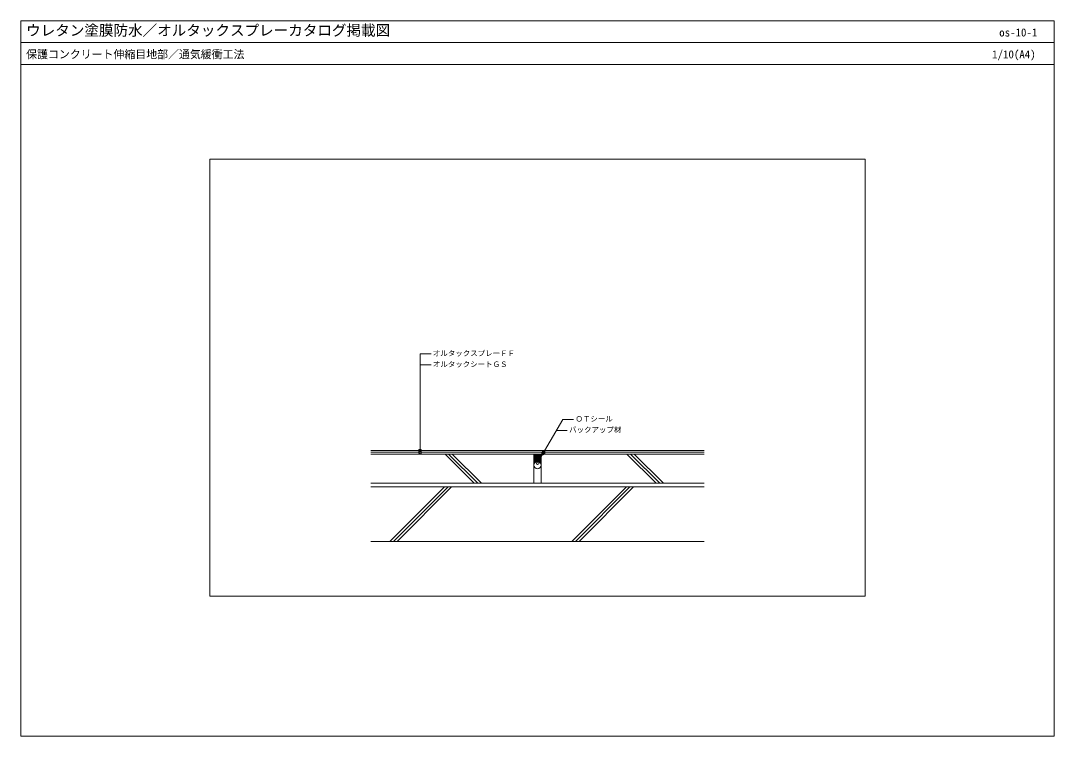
# Model space of a CAD drawing. Units: millimetres, scale not verified. Extents: x -1420 to 1420, y -984 to 982.
import ezdxf
from ezdxf.enums import TextEntityAlignment as Align

# ---------------------------------------------------------------- set-up
doc = ezdxf.new("R2010")
doc.units = ezdxf.units.MM
doc.header["$LTSCALE"] = 3
for name, color, linetype, lineweight in [('0-0_0', 7, 'Continuous', 18), ('0-1_WAKU', 7, 'Continuous', 18), ('0-4_KUTAI', 3, 'Continuous', 18), ('0-5_BOUSUI', 1, 'Continuous', 18), ('0-6_HATCH', 9, 'Continuous', 18), ('0-9_MOJI', 7, 'Continuous', 18)]:
    doc.layers.add(name, color=color, linetype=linetype, lineweight=lineweight)
doc.styles.add('ＭＳ ゴシック', font='')
doc.styles.get('ＭＳ ゴシック').set_extended_font_data('MS Gothic')

msp = doc.modelspace()

# ---------------------------------------------------------------- linework, layer by layer
at = {"layer": '0-0_0'}
msp.add_line((-1420.231, 921.619), (1419.769, 921.619), dxfattribs=at)
msp.add_lwpolyline([(-900.231, -598.744), (899.769, -598.744), (899.769, 601.256), (-900.231, 601.256)], close=True, dxfattribs=at)
at = {"layer": '0-1_WAKU'}
for points in [[(-1420.231, -983.744), (1419.769, -983.744), (1419.769, 981.619), (-1420.231, 981.619)], [(1419.769, 861.619), (-1420.231, 861.619), (-1420.231, 981.619), (1419.769, 981.619)]]:
    msp.add_lwpolyline(points, close=True, dxfattribs=at)
at = {"layer": '0-4_KUTAI'}
for p, q in [((-457.731, -208.744), (-10.231, -208.744)), ((-10.231, -208.744), (-10.231, -288.744)), ((9.769, -288.744), (9.769, -208.744)), ((9.769, -208.744), (457.269, -208.744)), ((-457.731, -298.744), (457.269, -298.744)), ((-457.731, -448.744), (457.269, -448.744))]:
    msp.add_line(p, q, dxfattribs=at)
at = {"layer": '0-5_BOUSUI'}
for p, q in [((-457.731, -198.744), (457.269, -198.744)), ((-457.731, -203.744), (457.269, -203.744)), ((-10.231, -208.744), (9.769, -208.744)), ((-457.731, -288.744), (457.269, -288.744))]:
    msp.add_line(p, q, dxfattribs=at)
msp.add_circle((-0.231, -238.744), 10, dxfattribs=at)
at = {"layer": '0-6_HATCH'}
for p, q in [((-174.339, -288.744), (-254.339, -208.744)), ((-164.339, -288.744), (-244.339, -208.744)), ((-154.339, -288.744), (-234.339, -208.744)), ((-10.231, -209.308), (-9.667, -208.744)), ((-10.231, -213.798), (-5.177, -208.744)), ((-10.231, -218.288), (-0.686, -208.744)), ((-10.231, -222.778), (3.804, -208.744)), ((-10.231, -227.268), (8.294, -208.744)), ((9.769, -230.684), (-10.231, -210.684)), ((-10.231, -231.758), (9.769, -211.758)), ((4.562, -229.967), (-10.231, -215.174)), ((-1.112, -228.783), (-10.231, -219.664)), ((-4.625, -229.761), (-10.231, -224.154)), ((9.769, -226.194), (-7.681, -208.744)), ((9.769, -221.704), (-3.191, -208.744)), ((-3.167, -229.184), (9.769, -216.248)), ((9.769, -217.214), (1.299, -208.744)), ((1.596, -228.912), (9.769, -220.739)), ((4.861, -230.137), (9.769, -225.229)), ((9.769, -212.724), (5.789, -208.744)), ((245.661, -208.744), (325.661, -288.744)), ((255.661, -208.744), (335.661, -288.744)), ((265.661, -208.744), (345.661, -288.744)), ((-7.252, -231.623), (-10.231, -228.645)), ((-9.148, -234.218), (-10.231, -233.135)), ((-10.231, -236.248), (-9.79, -235.808)), ((-10.174, -237.681), (-10.231, -237.625)), ((7.311, -232.177), (9.769, -229.719)), ((9.769, -235.174), (8.546, -233.951)), ((9.024, -234.955), (9.769, -234.209)), ((9.769, -238.699), (9.769, -238.699)), ((-256.122, -298.744), (-406.122, -448.744)), ((-246.122, -298.744), (-396.122, -448.744)), ((-236.122, -298.744), (-386.122, -448.744)), ((93.878, -448.744), (243.878, -298.744)), ((103.878, -448.744), (253.878, -298.744)), ((113.878, -448.744), (263.878, -298.744))]:
    msp.add_line(p, q, dxfattribs=at)
at = {"layer": '0-9_MOJI'}
for p, q in [((-292.731, 66.256), (-322.731, 66.256)), ((-322.731, -203.744), (-322.731, 66.256)), ((-292.731, 36.256), (-322.731, 36.256)), ((0.18, -232.83), (68.935, -113.744)), ((98.935, -113.744), (68.935, -113.744)), ((81.614, -143.744), (51.614, -143.744))]:
    msp.add_line(p, q, dxfattribs=at)
for centre in [(-322.731, -198.744), (-322.731, -203.744), (5.18, -224.169), (15.53, -206.244), (16.973, -203.744), (0.18, -232.83)]:
    msp.add_circle(centre, 4, dxfattribs=at)

# ---------------------------------------------------------------- texts
at = {"layer": '0-1_WAKU', "style": 'ＭＳ ゴシック'}
for s, height, p in [('ウレタン塗膜防水／オルタックスプレーカタログ掲載図', 29.33, (-1405.231, 931.619)), ('os-10-1', 21.99, (1268.323, 931.619)), ('保護コンクリート伸縮目地部／通気緩衝工法', 21.99, (-1405.231, 871.619)), ('1/10(A4)', 21.99, (1248.83, 871.619))]:
    msp.add_text(s, height=height, dxfattribs=at).set_placement(p, align=Align.BOTTOM_LEFT)
at = {"layer": '0-9_MOJI', "style": 'ＭＳ ゴシック'}
for s, p in [('オルタックスプレーＦＦ', (-287.731, 56.256)), ('オルタックシートＧＳ', (-287.731, 26.256)), ('ＯＴシール', (103.935, -123.744)), ('バックアップ材', (86.614, -153.744))]:
    msp.add_text(s, height=14.66, dxfattribs=at).set_placement(p, align=Align.BOTTOM_LEFT)

doc.saveas('drawing.dxf')
